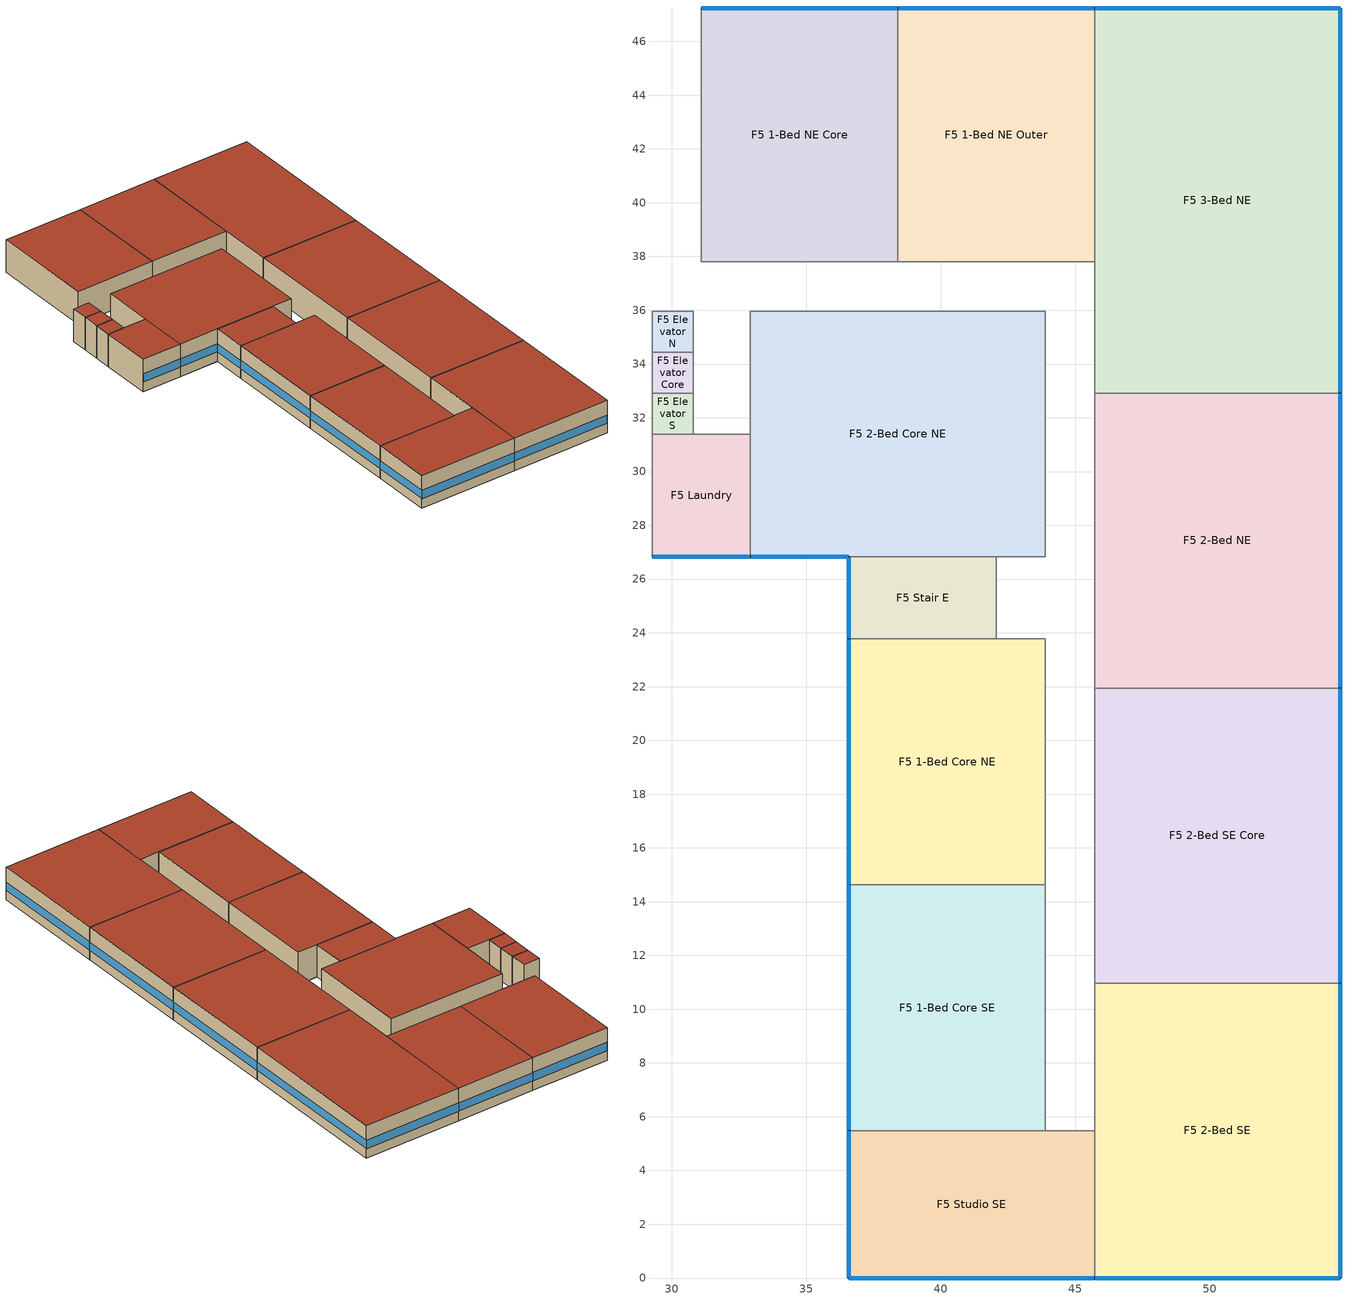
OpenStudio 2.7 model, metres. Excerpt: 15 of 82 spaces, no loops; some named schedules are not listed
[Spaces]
F5 Elevator S
 floor adiabatic (ResWoodFramedTypicalInteriorFloor): 30.78,32.92 30.78,31.39 29.26,31.39 29.26,32.92 z12.19
 wall to F5 1-Bed Core N: 29.26,32.92 29.26,31.39 z12.19:15.24
 wall to F5 Corridor: 30.78,31.39 30.78,32.92 z12.19:15.24
 wall to F5 Elevator Core: 30.78,32.92 29.26,32.92 z12.19:15.24
 wall to F5 Laundry (WoodFramedInteriorWallU099): 29.26,31.39 30.78,31.39 z12.19:15.24
 roof outside (WoodFramingAndOtherRoofU028): 30.78,31.39 30.78,32.92 29.26,32.92 29.26,31.39 z15.24
F5 Elevator N
 floor adiabatic (ResWoodFramedTypicalInteriorFloor): 30.78,35.97 30.78,34.44 29.26,34.44 29.26,35.97 z12.19
 wall to F5 1-Bed Core N: 29.26,35.97 29.26,34.44 z12.19:15.24
 wall to F5 Corridor: 30.78,34.44 30.78,35.97 29.26,35.97 z12.19:15.24
 wall to F5 Elevator Core: 29.26,34.44 30.78,34.44 z12.19:15.24
 roof outside (WoodFramingAndOtherRoofU028): 30.78,34.44 30.78,35.97 29.26,35.97 29.26,34.44 z15.24
F5 Laundry
 floor adiabatic (ResWoodFramedTypicalInteriorFloor): 32.92,31.39 32.92,26.82 29.26,26.82 29.26,31.39 z12.19
 wall outside (ResWoodWallU059): 29.26,26.82 32.92,26.82 z12.19:15.24
 wall to F5 1-Bed Core N: 29.26,31.39 29.26,26.82 z12.19:15.24
 wall to F5 2-Bed Core NE: 32.92,26.82 32.92,31.39 z12.19:15.24
 wall to F5 Corridor: 32.92,31.39 30.78,31.39 z12.19:15.24
 window (Res Fixed Window): 29.29,26.82 32.89,26.82 z13.09:13.85
 roof outside (WoodFramingAndOtherRoofU028): 32.92,26.82 32.92,31.39 29.26,31.39 29.26,26.82 z15.24
F5 Elevator Core
 floor adiabatic (ResWoodFramedTypicalInteriorFloor): 30.78,34.44 30.78,32.92 29.26,32.92 29.26,34.44 z12.19
 wall to F5 1-Bed Core N: 29.26,34.44 29.26,32.92 z12.19:15.24
 wall to F5 Corridor: 30.78,32.92 30.78,34.44 z12.19:15.24
 roof outside (WoodFramingAndOtherRoofU028): 30.78,32.92 30.78,34.44 29.26,34.44 29.26,32.92 z15.24
F5 1-Bed Core NE
 floor adiabatic (ResWoodFramedTypicalInteriorFloor): 43.89,23.77 43.89,14.63 36.58,14.63 36.58,23.77 z12.19
 wall outside (ResWoodWallU059): 36.58,23.77 36.58,14.63 z12.19:15.24
 wall to F5 Corridor (WoodFramedInteriorWallU099): 43.89,14.63 43.89,23.77 42.06,23.77 z12.19:15.24
 wall to F5 1-Bed Core SE (WoodFramedInteriorWallU099): 36.58,14.63 43.89,14.63 z12.19:15.24
 wall to F5 Stair E (WoodFramedInteriorWallU099): 42.06,23.77 36.58,23.77 z12.19:15.24
 window (Res Fixed Window): 36.58,23.75 36.58,14.66 z13.09:13.86
 roof outside (WoodFramingAndOtherRoofU028): 43.89,14.63 43.89,23.77 36.58,23.77 36.58,14.63 z15.24
F5 1-Bed Core SE
 floor adiabatic (ResWoodFramedTypicalInteriorFloor): 43.89,14.63 43.89,5.49 36.58,5.49 36.58,14.63 z12.19
 wall outside (ResWoodWallU059): 36.58,14.63 36.58,5.49 z12.19:15.24
 wall to F5 Corridor (WoodFramedInteriorWallU099): 43.89,5.49 43.89,14.63 z12.19:15.24
 wall to F5 Studio SE (WoodFramedInteriorWallU099): 36.58,5.49 43.89,5.49 z12.19:15.24
 window (Res Fixed Window): 36.58,14.61 36.58,5.51 z13.09:13.86
 roof outside (WoodFramingAndOtherRoofU028): 43.89,5.49 43.89,14.63 36.58,14.63 36.58,5.49 z15.24
F5 Stair E
 floor adiabatic (ResWoodFramedTypicalInteriorFloor): 42.06,26.82 42.06,23.77 36.58,23.77 36.58,26.82 z12.19
 wall outside (ResWoodWallU059): 36.58,26.82 36.58,23.77 z12.19:15.24
 wall to F5 2-Bed Core NE: 42.06,26.82 36.58,26.82 z12.19:15.24
 wall to F5 Corridor: 42.06,23.77 42.06,26.82 z12.19:15.24
 window (Res Fixed Window): 36.58,26.8 36.58,23.8 z13.09:13.86
 roof outside (WoodFramingAndOtherRoofU028): 42.06,23.77 42.06,26.82 36.58,26.82 36.58,23.77 z15.24
F5 Studio SE
 floor adiabatic (ResWoodFramedTypicalInteriorFloor): 45.72,5.49 45.72,0 36.58,0 36.58,5.49 z12.19
 wall outside (ResWoodWallU059): 36.58,5.49 36.58,0 45.72,0 z12.19:15.24
 wall to F5 2-Bed SE: 45.72,0 45.72,5.49 z12.19:15.24
 wall to F5 Corridor: 45.72,5.49 43.89,5.49 z12.19:15.24
 window (Res Fixed Window): 36.6,0 45.69,0 / 36.58,5.46 36.58,0.03 z13.09:13.86
 roof outside (WoodFramingAndOtherRoofU028): 45.72,0 45.72,5.49 36.58,5.49 36.58,0 z15.24
F5 1-Bed NE Core
 floor adiabatic (ResWoodFramedTypicalInteriorFloor): 38.4,47.24 38.4,37.8 31.09,37.8 31.09,47.24 z12.19
 wall outside (ResWoodWallU059): 38.4,47.24 31.09,47.24 z12.19:15.24
 wall to F5 1-Bed N: 31.09,47.24 31.09,37.8 z12.19:15.24
 wall to F5 1-Bed NE Outer (WoodFramedInteriorWallU099): 38.4,37.8 38.4,47.24 z12.19:15.24
 wall to F5 Corridor (WoodFramedInteriorWallU099): 31.09,37.8 38.4,37.8 z12.19:15.24
 window (Res Fixed Window): 38.38,47.24 31.11,47.24 z13.09:13.86
 roof outside (WoodFramingAndOtherRoofU028): 38.4,37.8 38.4,47.24 31.09,47.24 31.09,37.8 z15.24
F5 1-Bed NE Outer
 floor adiabatic (ResWoodFramedTypicalInteriorFloor): 45.72,47.24 45.72,37.8 38.4,37.8 38.4,47.24 z12.19
 wall outside (ResWoodWallU059): 45.72,47.24 38.4,47.24 z12.19:15.24
 wall to F5 3-Bed NE (WoodFramedInteriorWallU099): 45.72,37.8 45.72,47.24 z12.19:15.24
 wall to F5 Corridor (WoodFramedInteriorWallU099): 38.4,37.8 45.72,37.8 z12.19:15.24
 window (Res Fixed Window): 45.69,47.24 38.43,47.24 z13.09:13.86
 roof outside (WoodFramingAndOtherRoofU028): 45.72,37.8 45.72,47.24 38.4,47.24 38.4,37.8 z15.24
F5 3-Bed NE
 floor adiabatic (ResWoodFramedTypicalInteriorFloor): 54.86,47.24 54.86,32.92 45.72,32.92 45.72,47.24 z12.19
 wall outside (ResWoodWallU059): 54.86,32.92 54.86,47.24 45.72,47.24 z12.19:15.24
 wall to F5 2-Bed NE: 45.72,32.92 54.86,32.92 z12.19:15.24
 wall to F5 Corridor (WoodFramedInteriorWallU099): 45.72,37.8 45.72,32.92 z12.19:15.24
 window (Res Fixed Window): 54.86,32.94 54.86,47.22 / 54.84,47.24 45.75,47.24 z13.09:13.86
 roof outside (WoodFramingAndOtherRoofU028): 54.86,32.92 54.86,47.24 45.72,47.24 45.72,32.92 z15.24
F5 2-Bed Core NE
 floor adiabatic (ResWoodFramedTypicalInteriorFloor): 43.89,35.97 43.89,26.82 32.92,26.82 32.92,35.97 z12.19
 wall outside (ResWoodWallU059): 32.92,26.82 36.58,26.82 z12.19:15.24
 wall to F5 Corridor (WoodFramedInteriorWallU099): 42.06,26.82 43.89,26.82 43.89,35.97 32.92,35.97 32.92,31.39 z12.19:15.24
 window (Res Fixed Window): 32.94,26.82 36.55,26.82 z13.09:13.85
 roof outside (WoodFramingAndOtherRoofU028): 43.89,26.82 43.89,35.97 32.92,35.97 32.92,26.82 z15.24
F5 2-Bed NE
 floor adiabatic (ResWoodFramedTypicalInteriorFloor): 54.86,32.92 54.86,21.95 45.72,21.95 45.72,32.92 z12.19
 wall outside (ResWoodWallU059): 54.86,21.95 54.86,32.92 z12.19:15.24
 wall to F5 Corridor (WoodFramedInteriorWallU099): 45.72,32.92 45.72,21.95 z12.19:15.24
 wall to F5 2-Bed SE Core (WoodFramedInteriorWallU099): 45.72,21.95 54.86,21.95 z12.19:15.24
 window (Res Fixed Window): 54.86,21.97 54.86,32.89 z13.09:13.86
 roof outside (WoodFramingAndOtherRoofU028): 54.86,21.95 54.86,32.92 45.72,32.92 45.72,21.95 z15.24
F5 2-Bed SE Core
 floor adiabatic (ResWoodFramedTypicalInteriorFloor): 54.86,21.95 54.86,10.97 45.72,10.97 45.72,21.95 z12.19
 wall outside (ResWoodWallU059): 54.86,10.97 54.86,21.95 z12.19:15.24
 wall to F5 2-Bed SE: 45.72,10.97 54.86,10.97 z12.19:15.24
 wall to F5 Corridor (WoodFramedInteriorWallU099): 45.72,21.95 45.72,10.97 z12.19:15.24
 window (Res Fixed Window): 54.86,11 54.86,21.92 z13.09:13.86
 roof outside (WoodFramingAndOtherRoofU028): 54.86,10.97 54.86,21.95 45.72,21.95 45.72,10.97 z15.24
F5 2-Bed SE
 floor adiabatic (ResWoodFramedTypicalInteriorFloor): 54.86,10.97 54.86,0 45.72,0 45.72,10.97 z12.19
 wall outside (ResWoodWallU059): 45.72,0 54.86,0 54.86,10.97 z12.19:15.24
 wall to F5 Corridor (WoodFramedInteriorWallU099): 45.72,10.97 45.72,5.49 z12.19:15.24
 window (Res Fixed Window): 54.86,0.03 54.86,10.95 / 45.75,0 54.84,0 z13.09:13.86
 roof outside (WoodFramingAndOtherRoofU028): 54.86,0 54.86,10.97 45.72,10.97 45.72,0 z15.24
[Site]
SANTA-MARIA-PUBLIC-ARPT Design_Conditions: Latitude {deg}=34.92; Longitude {deg}=-120.47; Time Zone {hr}=-8; Elevation {m}=77.1144
[SizingPeriod:DesignDay] Barometric Pressure {Pa}=100403; Sky Clearness=0; Rain Indicator=0; Snow Indicator=0; Day of Month=21; Daylight Saving Time Indicator=0; Dry-Bulb Temperature Range Modifier Type=DefaultMultipliers
Name | Maximum Dry-Bulb Temperature {C} | Daily Dry-Bulb Temperature Range {deltaC} | Humidity Indicating Conditions at Maximum Dry-Bulb | Wind Speed {m/s} | Wind Direction {deg} | Month | Day Type | Humidity Indicating Type | Solar Model Indicator | ASHRAE Taub | ASHRAE Taud
SANTA-MARIA-PUBLIC-ARPT Ann Htg 99.6% Condns DB | 0.8 | 0 | 0.8 | 1.6 | 90 | 1 | WinterDesignDay | Wetbulb | ASHRAEClearSky
SANTA-MARIA-PUBLIC-ARPT Ann Clg 0.4% Condns DB=>MCWB | 28.9 | 10.3 | 16.4 | 4.6 | 292 | 8 | SummerDesignDay | Wetbulb | ASHRAETau | 0.371 | 2.414
SANTA-MARIA-PUBLIC-ARPT Ann Clg 0.4% Condns DP=>MCDB | 20.9 | 10.3 | 16.7 | 4.3 | 292 | 8 | SummerDesignDay | Dewpoint | ASHRAETau | 0.371 | 2.414
SANTA-MARIA-PUBLIC-ARPT JUN Clg 0.4% Condns DB=>MCWB | 31.7 | 10.6 | 17 | 6.2 | 292 | 6 | SummerDesignDay | Wetbulb | ASHRAETau | 0.354 | 2.481
[Site:WaterMainsTemperature]
Calculation Method=Schedule; Temperature Schedule=WaterMainCZ05
[Building]
Building 1: North Axis {deg}=0
[Material]
Name | Roughness | Thickness {m} | Conductivity {W/m-K} | Density {kg/m3} | Specific Heat {J/kg-K} | Thermal Absorptance | Solar Absorptance | Visible Absorptance
Gypsum Board - 1/2 in.; Gypsum Board - 1/2 in. 1; Gypsum Board - 1/2 in. 2 | MediumRough | 0.0127 | 0.158656 | 640.739 | 1130.436 | 0.9 | 0.7 | 0.8
Gypsum Board - 5/8 in. | Smooth | 0.016002 | 0.158656 | 640.739 | 1130.436 | 0.9 | 0.7 | 0.8
Stucco - 7/8 in. | MediumRough | 0.022352 | 0.700948 | 1855.1 | 837.36 | 0.9 | 0.7 | 0.8
Plywood - 5/8 in.; Plywood - 5/8 in. 2 | Smooth | 0.016002 | 0.11544 | 480.554 | 1884.06
Compliance Insulation R1.54 | Smooth | 0.00624291 | 0.0230188 | 16.0185 | 1130.436
Building Paper - 1/16 in. | Smooth | 0.001524 | 0.288513 | 96.1108 | 1256.04
Fiberboard sheathing - 1/2 in. | Smooth | 0.0127 | 0.070614 | 399.821 | 1297.908
Roofing felt - 1/8 in. | MediumRough | 0.001524 | 1.19715 | 230.666 | 1256.04 | 0.85 | 0.92 | 0.85
Compliance Insulation R0.01; Compliance Insulation R0.02 | Smooth | 4.05384e-05 | 0.0230188 | 16.0185 | 1130.436
Compliance Insulation R0.50 1 | Smooth | 0.00202692 | 0.0230188 | 16.0185 | 1130.436
Carpet - 3/4 in. 1 | Smooth | 0.01905 | 0.0455183 | 288.332 | 1381.644 | 0.9 | 0.7 | 0.8
[Material:NoMass] Roughness=Smooth
WoodFrameWall16inOC R11.25: Thermal Resistance {m2-K/W}=1.26865
WoodRoof16OCCavInsR38: Thermal Resistance {m2-K/W}=4.68171; Thermal Absorptance=0.9; Solar Absorptance=0.7; Visible Absorptance=0.8
WoodFloor16inOCCavInsR0: Thermal Resistance {m2-K/W}=0.162021
WoodFrameWall16inOCCavInsR5: Thermal Resistance {m2-K/W}=0.898917
[Construction]
ResWoodWallU059: Stucco - 7/8 in., Plywood - 5/8 in., Compliance Insulation R1.54, WoodFrameWall16inOCCavInsR5, Gypsum Board - 5/8 in.
WoodFramedInteriorWallU099: Gypsum Board - 1/2 in., WoodFrameWall16inOC R11.25, Gypsum Board - 1/2 in.
WoodFramingAndOtherRoofU028: Roofing felt - 1/8 in., Building Paper - 1/16 in., Fiberboard sheathing - 1/2 in., Compliance Insulation R0.50 1, Compliance Insulation R0.02, Compliance Insulation R0.01, Gypsum Board - 1/2 in. 1, WoodRoof16OCCavInsR38
ResWoodFramedTypicalInteriorFloor: Gypsum Board - 1/2 in. 2, WoodFloor16inOCCavInsR0, Plywood - 5/8 in. 2, Carpet - 3/4 in. 1
Res Fixed Window: Res Fixed Window Material
[WindowMaterial:SimpleGlazingSystem]
Res Fixed Window Material: U-Factor {W/m2-K}=2.04417; Solar Heat Gain Coefficient=0.25; Visible Transmittance=0.42
[Space] Building Story=Building Story Residential Floor 5
Name | Thermal Zone | Design Specification Outdoor Air Object
F5 1-Bed Core NE; F5 1-Bed Core SE | Thermal Zone: F5 1-Bed Core East | Thermal Zone: F5 1-Bed Core East Design Specification Outdoor Air
F5 1-Bed NE Core; F5 1-Bed NE Outer | Thermal Zone: F5 1-Bed North | Thermal Zone: F5 1-Bed North Design Specification Outdoor Air
F5 2-Bed Core NE | Thermal Zone: F5 2-Bed Core NE-NW | Thermal Zone: F5 2-Bed Core NE-NW Design Specification Outdoor Air
F5 2-Bed NE; F5 2-Bed SE; F5 2-Bed SE Core | Thermal Zone: F5 2-Bed East | Thermal Zone: F5 2-Bed East Design Specification Outdoor Air
F5 3-Bed NE | Thermal Zone: F5 3-Bed NE | Thermal Zone: F5 3-Bed NE Design Specification Outdoor Air
F5 Elevator Core; F5 Elevator N; F5 Elevator S; F5 Laundry; F5 Stair E | Thermal Zone: F5 Corridor | Thermal Zone: F5 Corridor Design Specification Outdoor Air
F5 Studio SE | Thermal Zone: F5 Studio SE | Thermal Zone: F5 Studio SE Design Specification Outdoor Air
[ThermalZone] Multiplier=1; Use Ideal Air Loads=No
Name | Thermostat
Thermal Zone: F5 1-Bed Core East | Thermal Zone: F5 1-Bed Core East Thermostat
Thermal Zone: F5 1-Bed North | Thermal Zone: F5 1-Bed North Thermostat
Thermal Zone: F5 2-Bed Core NE-NW | Thermal Zone: F5 2-Bed Core NE-NW Thermostat
Thermal Zone: F5 2-Bed East | Thermal Zone: F5 2-Bed East Thermostat
Thermal Zone: F5 3-Bed NE | Thermal Zone: F5 3-Bed NE Thermostat
Thermal Zone: F5 Studio SE | Thermal Zone: F5 Studio SE Thermostat
Thermal Zone: F5 Corridor | Thermal Zone: F5 Corridor Thermostat
[BuildingStory]
Building Story Residential Floor 5
[People:Definition] Number of People Calculation Method=People/Area; Fraction Radiant=0.3
Name | People per Space Floor Area {person/m2} | Sensible Heat Fraction
F5 1-Bed Core NE People Definition; F5 1-Bed Core SE People Definition; F5 2-Bed Core NE People Definition; F5 2-Bed NE People Definition; F5 2-Bed SE People Definition; F5 2-Bed SE Core People Definition | 0.0298998 | 0.6125
F5 1-Bed NE Core People Definition; F5 1-Bed NE Outer People Definition | 0.0289352 | 0.6125
F5 3-Bed NE People Definition | 0.0305359 | 0.6125
F5 Elevator Core People Definition; F5 Elevator N People Definition; F5 Elevator S People Definition | 0.0161459 | 0.5
F5 Laundry People Definition; F5 Stair E People Definition | 0.0538196 | 0.5
F5 Studio SE People Definition | 0.0398663 | 0.6125
[People] Multiplier=1
Name | People Definition | Space or SpaceType | Number of People Schedule | Activity Level Schedule
F5 1-Bed Core NE People | F5 1-Bed Core NE People Definition | F5 1-Bed Core NE | ResidentialLivingOccupancy | F5 1-Bed Core NE People Activity Level
F5 1-Bed Core SE People | F5 1-Bed Core SE People Definition | F5 1-Bed Core SE | ResidentialLivingOccupancy | F5 1-Bed Core SE People Activity Level
F5 1-Bed NE Core People | F5 1-Bed NE Core People Definition | F5 1-Bed NE Core | ResidentialLivingOccupancy | F5 1-Bed NE Core People Activity Level
F5 1-Bed NE Outer People | F5 1-Bed NE Outer People Definition | F5 1-Bed NE Outer | ResidentialLivingOccupancy | F5 1-Bed NE Outer People Activity Level
F5 2-Bed Core NE People | F5 2-Bed Core NE People Definition | F5 2-Bed Core NE | ResidentialLivingOccupancy | F5 2-Bed Core NE People Activity Level
F5 2-Bed NE People | F5 2-Bed NE People Definition | F5 2-Bed NE | ResidentialLivingOccupancy | F5 2-Bed NE People Activity Level
F5 2-Bed SE People | F5 2-Bed SE People Definition | F5 2-Bed SE | ResidentialLivingOccupancy | F5 2-Bed SE People Activity Level
F5 2-Bed SE Core People | F5 2-Bed SE Core People Definition | F5 2-Bed SE Core | ResidentialLivingOccupancy | F5 2-Bed SE Core People Activity Level
F5 3-Bed NE People | F5 3-Bed NE People Definition | F5 3-Bed NE | ResidentialLivingOccupancy | F5 3-Bed NE People Activity Level
F5 Elevator Core People | F5 Elevator Core People Definition | F5 Elevator Core | OfficeOccupancy | F5 Elevator Core People Activity Level
F5 Elevator N People | F5 Elevator N People Definition | F5 Elevator N | OfficeOccupancy | F5 Elevator N People Activity Level
F5 Elevator S People | F5 Elevator S People Definition | F5 Elevator S | OfficeOccupancy | F5 Elevator S People Activity Level
F5 Laundry People | F5 Laundry People Definition | F5 Laundry | OfficeOccupancy | F5 Laundry People Activity Level
F5 Stair E People | F5 Stair E People Definition | F5 Stair E | OfficeOccupancy | F5 Stair E People Activity Level
F5 Studio SE People | F5 Studio SE People Definition | F5 Studio SE | ResidentialLivingOccupancy | F5 Studio SE People Activity Level
[SpaceInfiltration:DesignFlowRate] Temperature Term Coefficient=0; Velocity Squared Term Coefficient=0
Name | Space or SpaceType | Schedule | Design Flow Rate Calculation Method | Flow per Exterior Surface Area {m3/s-m2} | Constant Term Coefficient | Velocity Term Coefficient | Design Flow Rate {m3/s}
F5 1-Bed Core NE Space Infiltration Design Flow Rate 1 | F5 1-Bed Core NE | ResidentialLivingInfiltration | Flow/ExteriorWallArea | 0.000227584 | 0 | 0.224052
F5 1-Bed Core NE Space Infiltration Design Flow Rate 2 | F5 1-Bed Core NE | ResidentialLivingHVACAvail | Flow/Space |  | 1 | 0 | 0.0172733
F5 1-Bed Core SE Space Infiltration Design Flow Rate 1 | F5 1-Bed Core SE | ResidentialLivingInfiltration | Flow/ExteriorWallArea | 0.000227584 | 0 | 0.224052
F5 1-Bed Core SE Space Infiltration Design Flow Rate 2 | F5 1-Bed Core SE | ResidentialLivingHVACAvail | Flow/Space |  | 1 | 0 | 0.0172733
F5 1-Bed NE Core Space Infiltration Design Flow Rate 1 | F5 1-Bed NE Core | ResidentialLivingInfiltration | Flow/ExteriorWallArea | 0.000227584 | 0 | 0.224052
F5 1-Bed NE Core Space Infiltration Design Flow Rate 2 | F5 1-Bed NE Core | ResidentialLivingHVACAvail | Flow/Space |  | 1 | 0 | 0.0176131
F5 1-Bed NE Outer Space Infiltration Design Flow Rate 1 | F5 1-Bed NE Outer | ResidentialLivingInfiltration | Flow/ExteriorWallArea | 0.000227584 | 0 | 0.224052
F5 1-Bed NE Outer Space Infiltration Design Flow Rate 2 | F5 1-Bed NE Outer | ResidentialLivingHVACAvail | Flow/Space |  | 1 | 0 | 0.0176131
F5 2-Bed Core NE Space Infiltration Design Flow Rate 1 | F5 2-Bed Core NE | ResidentialLivingInfiltration | Flow/ExteriorWallArea | 0.000227584 | 0 | 0.224052
F5 2-Bed Core NE Space Infiltration Design Flow Rate 2 | F5 2-Bed Core NE | ResidentialLivingHVACAvail | Flow/Space |  | 1 | 0 | 0.0259099
F5 2-Bed NE Space Infiltration Design Flow Rate 1 | F5 2-Bed NE | ResidentialLivingInfiltration | Flow/ExteriorWallArea | 0.000227584 | 0 | 0.224052
F5 2-Bed NE Space Infiltration Design Flow Rate 2 | F5 2-Bed NE | ResidentialLivingHVACAvail | Flow/Space |  | 1 | 0 | 0.0259099
F5 2-Bed SE Space Infiltration Design Flow Rate 1 | F5 2-Bed SE | ResidentialLivingInfiltration | Flow/ExteriorWallArea | 0.000227584 | 0 | 0.224052
F5 2-Bed SE Space Infiltration Design Flow Rate 2 | F5 2-Bed SE | ResidentialLivingHVACAvail | Flow/Space |  | 1 | 0 | 0.0259099
F5 2-Bed SE Core Space Infiltration Design Flow Rate 1 | F5 2-Bed SE Core | ResidentialLivingInfiltration | Flow/ExteriorWallArea | 0.000227584 | 0 | 0.224052
F5 2-Bed SE Core Space Infiltration Design Flow Rate 2 | F5 2-Bed SE Core | ResidentialLivingHVACAvail | Flow/Space |  | 1 | 0 | 0.0259099
F5 3-Bed NE Space Infiltration Design Flow Rate 1 | F5 3-Bed NE | ResidentialLivingInfiltration | Flow/ExteriorWallArea | 0.000227584 | 0 | 0.224052
F5 3-Bed NE Space Infiltration Design Flow Rate 2 | F5 3-Bed NE | ResidentialLivingHVACAvail | Flow/Space |  | 1 | 0 | 0.0341218
F5 Elevator Core Space Infiltration Design Flow Rate 1 | F5 Elevator Core | On | Flow/ExteriorWallArea | 0.000227584 | 0 | 0.224052
F5 Elevator N Space Infiltration Design Flow Rate 1 | F5 Elevator N | On | Flow/ExteriorWallArea | 0.000227584 | 0 | 0.224052
F5 Elevator S Space Infiltration Design Flow Rate 1 | F5 Elevator S | On | Flow/ExteriorWallArea | 0.000227584 | 0 | 0.224052
F5 Laundry Space Infiltration Design Flow Rate 1 | F5 Laundry | On | Flow/ExteriorWallArea | 0.000227584 | 0 | 0.224052
F5 Stair E Space Infiltration Design Flow Rate 1 | F5 Stair E | OfficeInfiltration | Flow/ExteriorWallArea | 0.000227584 | 0 | 0.224052
F5 Studio SE Space Infiltration Design Flow Rate 1 | F5 Studio SE | ResidentialLivingInfiltration | Flow/ExteriorWallArea | 0.000227584 | 0 | 0.224052
F5 Studio SE Space Infiltration Design Flow Rate 2 | F5 Studio SE | ResidentialLivingHVACAvail | Flow/Space |  | 1 | 0 | 0.0147248
[Lights:Definition] Design Level Calculation Method=Watts/Area; Fraction Radiant=0.58; Return Air Fraction=0
Name | Watts per Space Floor Area {W/m2}
F5 1-Bed Core NE Non-Regulated Lights Definition; F5 1-Bed Core SE Non-Regulated Lights Definition; F5 1-Bed NE Core Non-Regulated Lights Definition; F5 1-Bed NE Outer Non-Regulated Lights Definition; F5 2-Bed Core NE Non-Regulated Lights Definition; F5 2-Bed NE Non-Regulated Lights Definition; F5 2-Bed SE Non-Regulated Lights Definition; F5 2-Bed SE Core Non-Regulated Lights Definition; F5 3-Bed NE Non-Regulated Lights Definition; F5 Stair E Regulated Lights Definition; F5 Studio SE Non-Regulated Lights Definition | 5.38196
F5 Elevator Core Regulated Lights Definition; F5 Elevator N Regulated Lights Definition; F5 Elevator S Regulated Lights Definition | 4.30556
F5 Laundry Regulated Lights Definition | 4.84376
[Lights] Fraction Replaceable=1
Name | Lights Definition | Space or SpaceType | Schedule
F5 1-Bed Core NE Non-Regulated Lights | F5 1-Bed Core NE Non-Regulated Lights Definition | F5 1-Bed Core NE | ResidentialLivingLights
F5 1-Bed Core SE Non-Regulated Lights | F5 1-Bed Core SE Non-Regulated Lights Definition | F5 1-Bed Core SE | ResidentialLivingLights
F5 1-Bed NE Core Non-Regulated Lights | F5 1-Bed NE Core Non-Regulated Lights Definition | F5 1-Bed NE Core | ResidentialLivingLights
F5 1-Bed NE Outer Non-Regulated Lights | F5 1-Bed NE Outer Non-Regulated Lights Definition | F5 1-Bed NE Outer | ResidentialLivingLights
F5 2-Bed Core NE Non-Regulated Lights | F5 2-Bed Core NE Non-Regulated Lights Definition | F5 2-Bed Core NE | ResidentialLivingLights
F5 2-Bed NE Non-Regulated Lights | F5 2-Bed NE Non-Regulated Lights Definition | F5 2-Bed NE | ResidentialLivingLights
F5 2-Bed SE Non-Regulated Lights | F5 2-Bed SE Non-Regulated Lights Definition | F5 2-Bed SE | ResidentialLivingLights
F5 2-Bed SE Core Non-Regulated Lights | F5 2-Bed SE Core Non-Regulated Lights Definition | F5 2-Bed SE Core | ResidentialLivingLights
F5 3-Bed NE Non-Regulated Lights | F5 3-Bed NE Non-Regulated Lights Definition | F5 3-Bed NE | ResidentialLivingLights
F5 Elevator Core Regulated Lights | F5 Elevator Core Regulated Lights Definition | F5 Elevator Core | OfficeLights
F5 Elevator N Regulated Lights | F5 Elevator N Regulated Lights Definition | F5 Elevator N | OfficeLights
F5 Elevator S Regulated Lights | F5 Elevator S Regulated Lights Definition | F5 Elevator S | OfficeLights
F5 Laundry Regulated Lights | F5 Laundry Regulated Lights Definition | F5 Laundry | OfficeLights
F5 Stair E Regulated Lights | F5 Stair E Regulated Lights Definition | F5 Stair E | OfficeLights
F5 Studio SE Non-Regulated Lights | F5 Studio SE Non-Regulated Lights Definition | F5 Studio SE | ResidentialLivingLights
[ElectricEquipment:Definition] Design Level Calculation Method=Watts/Area; Fraction Latent=0; Fraction Radiant=0.2; Fraction Lost=0
Name | Watts per Space Floor Area {W/m2}
F5 1-Bed Core NE Recepticle Loads Definition; F5 1-Bed Core SE Recepticle Loads Definition; F5 1-Bed NE Core Recepticle Loads Definition; F5 1-Bed NE Outer Recepticle Loads Definition; F5 2-Bed Core NE Recepticle Loads Definition; F5 2-Bed NE Recepticle Loads Definition; F5 2-Bed SE Recepticle Loads Definition; F5 2-Bed SE Core Recepticle Loads Definition; F5 3-Bed NE Recepticle Loads Definition; F5 Studio SE Recepticle Loads Definition | 5.38196
F5 Elevator Core Recepticle Loads Definition; F5 Elevator N Recepticle Loads Definition; F5 Elevator S Recepticle Loads Definition; F5 Laundry Recepticle Loads Definition | 32.2917
[ElectricEquipment]
Name | Electric Equipment Definition | Space or SpaceType | Schedule
F5 1-Bed Core NE Recepticle Loads | F5 1-Bed Core NE Recepticle Loads Definition | F5 1-Bed Core NE | ResidentialLivingReceptacle
F5 1-Bed Core SE Recepticle Loads | F5 1-Bed Core SE Recepticle Loads Definition | F5 1-Bed Core SE | ResidentialLivingReceptacle
F5 1-Bed NE Core Recepticle Loads | F5 1-Bed NE Core Recepticle Loads Definition | F5 1-Bed NE Core | ResidentialLivingReceptacle
F5 1-Bed NE Outer Recepticle Loads | F5 1-Bed NE Outer Recepticle Loads Definition | F5 1-Bed NE Outer | ResidentialLivingReceptacle
F5 2-Bed Core NE Recepticle Loads | F5 2-Bed Core NE Recepticle Loads Definition | F5 2-Bed Core NE | ResidentialLivingReceptacle
F5 2-Bed NE Recepticle Loads | F5 2-Bed NE Recepticle Loads Definition | F5 2-Bed NE | ResidentialLivingReceptacle
F5 2-Bed SE Recepticle Loads | F5 2-Bed SE Recepticle Loads Definition | F5 2-Bed SE | ResidentialLivingReceptacle
F5 2-Bed SE Core Recepticle Loads | F5 2-Bed SE Core Recepticle Loads Definition | F5 2-Bed SE Core | ResidentialLivingReceptacle
F5 3-Bed NE Recepticle Loads | F5 3-Bed NE Recepticle Loads Definition | F5 3-Bed NE | ResidentialLivingReceptacle
F5 Elevator Core Recepticle Loads | F5 Elevator Core Recepticle Loads Definition | F5 Elevator Core | OfficeReceptacle
F5 Elevator N Recepticle Loads | F5 Elevator N Recepticle Loads Definition | F5 Elevator N | OfficeReceptacle
F5 Elevator S Recepticle Loads | F5 Elevator S Recepticle Loads Definition | F5 Elevator S | OfficeReceptacle
F5 Laundry Recepticle Loads | F5 Laundry Recepticle Loads Definition | F5 Laundry | OfficeReceptacle
F5 Studio SE Recepticle Loads | F5 Studio SE Recepticle Loads Definition | F5 Studio SE | ResidentialLivingReceptacle
[GasEquipment:Definition] Design Level Calculation Method=Watts/Area; Fraction Latent=0; Fraction Radiant=0.15; Fraction Lost=0.85
Name | Watts per Space Floor Area {W/m2}
F5 1-Bed Core NE Gas Equipment Loads Definition; F5 1-Bed Core SE Gas Equipment Loads Definition; F5 1-Bed NE Core Gas Equipment Loads Definition; F5 1-Bed NE Outer Gas Equipment Loads Definition; F5 2-Bed Core NE Gas Equipment Loads Definition; F5 2-Bed NE Gas Equipment Loads Definition; F5 2-Bed SE Gas Equipment Loads Definition; F5 2-Bed SE Core Gas Equipment Loads Definition; F5 3-Bed NE Gas Equipment Loads Definition; F5 Studio SE Gas Equipment Loads Definition | 2.15269
F5 Laundry Gas Equipment Loads Definition | 2.36796
[GasEquipment]
Name | Gas Equipment Definition | Space or SpaceType | Schedule
F5 1-Bed Core NE Gas Equipment Loads | F5 1-Bed Core NE Gas Equipment Loads Definition | F5 1-Bed Core NE | ResidentialLivingGasEquip
F5 1-Bed Core SE Gas Equipment Loads | F5 1-Bed Core SE Gas Equipment Loads Definition | F5 1-Bed Core SE | ResidentialLivingGasEquip
F5 1-Bed NE Core Gas Equipment Loads | F5 1-Bed NE Core Gas Equipment Loads Definition | F5 1-Bed NE Core | ResidentialLivingGasEquip
F5 1-Bed NE Outer Gas Equipment Loads | F5 1-Bed NE Outer Gas Equipment Loads Definition | F5 1-Bed NE Outer | ResidentialLivingGasEquip
F5 2-Bed Core NE Gas Equipment Loads | F5 2-Bed Core NE Gas Equipment Loads Definition | F5 2-Bed Core NE | ResidentialLivingGasEquip
F5 2-Bed NE Gas Equipment Loads | F5 2-Bed NE Gas Equipment Loads Definition | F5 2-Bed NE | ResidentialLivingGasEquip
F5 2-Bed SE Gas Equipment Loads | F5 2-Bed SE Gas Equipment Loads Definition | F5 2-Bed SE | ResidentialLivingGasEquip
F5 2-Bed SE Core Gas Equipment Loads | F5 2-Bed SE Core Gas Equipment Loads Definition | F5 2-Bed SE Core | ResidentialLivingGasEquip
F5 3-Bed NE Gas Equipment Loads | F5 3-Bed NE Gas Equipment Loads Definition | F5 3-Bed NE | ResidentialLivingGasEquip
F5 Laundry Gas Equipment Loads | F5 Laundry Gas Equipment Loads Definition | F5 Laundry | OfficeGasEquip
F5 Studio SE Gas Equipment Loads | F5 Studio SE Gas Equipment Loads Definition | F5 Studio SE | ResidentialLivingGasEquip
[ThermostatSetpoint:DualSetpoint]
Name | Heating Setpoint Temperature Schedule | Cooling Setpoint Temperature Schedule
Thermal Zone: F5 1-Bed Core East Thermostat; Thermal Zone: F5 1-Bed North Thermostat; Thermal Zone: F5 2-Bed Core NE-NW Thermostat; Thermal Zone: F5 2-Bed East Thermostat; Thermal Zone: F5 3-Bed NE Thermostat; Thermal Zone: F5 Studio SE Thermostat | ResidentialLivingHtgSetpt | ResidentialLivingClgSetpt
Thermal Zone: F5 Corridor Thermostat | OfficeHtgSetpt | OfficeClgSetpt
[DesignSpecification:OutdoorAir] Outdoor Air Method=Maximum; Outdoor Air Flow per Person {m3/s-person}=0
Name | Outdoor Air Flow per Floor Area {m3/s-m2}
Thermal Zone: F5 1-Bed Core East Design Specification Outdoor Air; Thermal Zone: F5 1-Bed North Design Specification Outdoor Air; Thermal Zone: F5 2-Bed Core NE-NW Design Specification Outdoor Air; Thermal Zone: F5 2-Bed East Design Specification Outdoor Air; Thermal Zone: F5 3-Bed NE Design Specification Outdoor Air; Thermal Zone: F5 Studio SE Design Specification Outdoor Air | 0
Thermal Zone: F5 Corridor Design Specification Outdoor Air | 0.000741294
[Schedule:Day]
OnDay; AllOnHVACAvailDay; ResidentialLivingHVACAvailSun; ResidentialLivingHVACAvailWD; ResidentialLivingHVACAvailSat: 1, 0, 1, 2, 0, 1, 3, 0, 1, 4, 0, 1, 5, 0, 1, 6, 0, 1, 7, 0, 1, 8, 0, 1, 9, 0, 1, 10, 0, 1, 11, 0, 1, 12, 0, 1, 13, 0, 1, 14, 0, 1, 15, 0, 1, 16, 0, 1, 17, 0, 1, 18, 0, 1, 19, 0, 1, 20, 0, 1, 21, 0, 1, 22, 0, 1, 23, 0, 1, 24, 0, 1
OffDay; OfficeGasEquipSun: 1, 0, 0, 2, 0, 0, 3, 0, 0, 4, 0, 0, 5, 0, 0, 6, 0, 0, 7, 0, 0, 8, 0, 0, 9, 0, 0, 10, 0, 0, 11, 0, 0, 12, 0, 0, 13, 0, 0, 14, 0, 0, 15, 0, 0, 16, 0, 0, 17, 0, 0, 18, 0, 0, 19, 0, 0, 20, 0, 0, 21, 0, 0, 22, 0, 0, 23, 0, 0, 24, 0, 0
ResidentialLivingOccupancySun; ResidentialLivingOccupancyWD; ResidentialLivingOccupancySat: 1, 0, 0.9, 2, 0, 0.9, 3, 0, 0.9, 4, 0, 0.9, 5, 0, 0.9, 6, 0, 0.9, 7, 0, 0.7, 8, 0, 0.4, 9, 0, 0.4, 10, 0, 0.2, 11, 0, 0.2, 12, 0, 0.2, 13, 0, 0.2, 14, 0, 0.2, 15, 0, 0.2, 16, 0, 0.3, 17, 0, 0.5, 18, 0, 0.5, 19, 0, 0.5, 20, 0, 0.7, 21, 0, 0.7, 22, 0, 0.8, 23, 0, 0.9, 24, 0, 0.9
OfficeOccupancySun: 1, 0, 0, 2, 0, 0, 3, 0, 0, 4, 0, 0, 5, 0, 0, 6, 0, 0, 7, 0, 0.05, 8, 0, 0.05, 9, 0, 0.05, 10, 0, 0.05, 11, 0, 0.05, 12, 0, 0.05, 13, 0, 0.05, 14, 0, 0.05, 15, 0, 0.05, 16, 0, 0.05, 17, 0, 0.05, 18, 0, 0.05, 19, 0, 0, 20, 0, 0, 21, 0, 0, 22, 0, 0, 23, 0, 0, 24, 0, 0
OfficeOccupancyWD: 1, 0, 0, 2, 0, 0, 3, 0, 0, 4, 0, 0, 5, 0, 0, 6, 0, 0, 7, 0, 0.1, 8, 0, 0.2, 9, 0, 0.95, 10, 0, 0.95, 11, 0, 0.95, 12, 0, 0.95, 13, 0, 0.5, 14, 0, 0.95, 15, 0, 0.95, 16, 0, 0.95, 17, 0, 0.95, 18, 0, 0.3, 19, 0, 0.1, 20, 0, 0.1, 21, 0, 0.1, 22, 0, 0.1, 23, 0, 0.05, 24, 0, 0.05
OfficeOccupancySat: 1, 0, 0, 2, 0, 0, 3, 0, 0, 4, 0, 0, 5, 0, 0, 6, 0, 0, 7, 0, 0.1, 8, 0, 0.1, 9, 0, 0.3, 10, 0, 0.3, 11, 0, 0.3, 12, 0, 0.3, 13, 0, 0.1, 14, 0, 0.1, 15, 0, 0.1, 16, 0, 0.1, 17, 0, 0.1, 18, 0, 0.05, 19, 0, 0.05, 20, 0, 0, 21, 0, 0, 22, 0, 0, 23, 0, 0, 24, 0, 0
ResidentialLivingReceptacleSun; ResidentialLivingReceptacleWD; ResidentialLivingReceptacleSat; ResidentialLivingLightsSun; ResidentialLivingLightsWD; ResidentialLivingLightsSat: 1, 0, 0.1, 2, 0, 0.1, 3, 0, 0.1, 4, 0, 0.1, 5, 0, 0.1, 6, 0, 0.3, 7, 0, 0.45, 8, 0, 0.45, 9, 0, 0.45, 10, 0, 0.45, 11, 0, 0.3, 12, 0, 0.3, 13, 0, 0.3, 14, 0, 0.3, 15, 0, 0.3, 16, 0, 0.3, 17, 0, 0.3, 18, 0, 0.3, 19, 0, 0.6, 20, 0, 0.8, 21, 0, 0.9, 22, 0, 0.8, 23, 0, 0.6, 24, 0, 0.3
OfficeReceptacleSun; OfficeLightsSun: 1, 0, 0.05, 2, 0, 0.05, 3, 0, 0.05, 4, 0, 0.05, 5, 0, 0.05, 6, 0, 0.05, 7, 0, 0.05, 8, 0, 0.05, 9, 0, 0.05, 10, 0, 0.05, 11, 0, 0.05, 12, 0, 0.05, 13, 0, 0.05, 14, 0, 0.05, 15, 0, 0.05, 16, 0, 0.05, 17, 0, 0.05, 18, 0, 0.05, 19, 0, 0.05, 20, 0, 0.05, 21, 0, 0.05, 22, 0, 0.05, 23, 0, 0.05, 24, 0, 0.05
OfficeReceptacleWD: 1, 0, 0.05, 2, 0, 0.05, 3, 0, 0.05, 4, 0, 0.05, 5, 0, 0.05, 6, 0, 0.1, 7, 0, 0.1, 8, 0, 0.3, 9, 0, 0.9, 10, 0, 0.9, 11, 0, 0.9, 12, 0, 0.9, 13, 0, 0.9, 14, 0, 0.9, 15, 0, 0.9, 16, 0, 0.9, 17, 0, 0.9, 18, 0, 0.5, 19, 0, 0.3, 20, 0, 0.3, 21, 0, 0.2, 22, 0, 0.2, 23, 0, 0.1, 24, 0, 0.05
OfficeReceptacleSat; OfficeLightsSat: 1, 0, 0.05, 2, 0, 0.05, 3, 0, 0.05, 4, 0, 0.05, 5, 0, 0.05, 6, 0, 0.05, 7, 0, 0.1, 8, 0, 0.1, 9, 0, 0.3, 10, 0, 0.3, 11, 0, 0.3, 12, 0, 0.3, 13, 0, 0.15, 14, 0, 0.15, 15, 0, 0.15, 16, 0, 0.15, 17, 0, 0.15, 18, 0, 0.05, 19, 0, 0.05, 20, 0, 0.05, 21, 0, 0.05, 22, 0, 0.05, 23, 0, 0.05, 24, 0, 0.05
ResidentialLivingGasEquipSun; ResidentialLivingGasEquipWD; ResidentialLivingGasEquipSat: 1, 0, 0, 2, 0, 0, 3, 0, 0, 4, 0, 0, 5, 0, 0, 6, 0, 0, 7, 0, 0.5, 8, 0, 0.5, 9, 0, 0, 10, 0, 0, 11, 0, 0, 12, 0, 0.2, 13, 0, 0.2, 14, 0, 0, 15, 0, 0, 16, 0, 0, 17, 0, 0.5, 18, 0, 0.5, 19, 0, 0.5, 20, 0, 0, 21, 0, 0, 22, 0, 0, 23, 0, 0, 24, 0, 0
OfficeGasEquipWD: 1, 0, 0, 2, 0, 0, 3, 0, 0, 4, 0, 0, 5, 0, 0, 6, 0, 0, 7, 0, 0, 8, 0, 0.5, 9, 0, 0.5, 10, 0, 0.5, 11, 0, 0.9, 12, 0, 0.9, 13, 0, 0.9, 14, 0, 0.9, 15, 0, 0.75, 16, 0, 0.75, 17, 0, 0.75, 18, 0, 0.75, 19, 0, 0, 20, 0, 0, 21, 0, 0, 22, 0, 0, 23, 0, 0, 24, 0, 0
OfficeGasEquipSat: 1, 0, 0, 2, 0, 0, 3, 0, 0, 4, 0, 0, 5, 0, 0, 6, 0, 0, 7, 0, 0, 8, 0, 0, 9, 0, 0.5, 10, 0, 0.5, 11, 0, 0.9, 12, 0, 0.9, 13, 0, 0.9, 14, 0, 0.9, 15, 0, 0.75, 16, 0, 0.75, 17, 0, 0.75, 18, 0, 0, 19, 0, 0, 20, 0, 0, 21, 0, 0, 22, 0, 0, 23, 0, 0, 24, 0, 0
ResidentialLivingInfiltrationSun; ResidentialLivingInfiltrationWD; ResidentialLivingInfiltrationSat: 1, 0, 0.25, 2, 0, 0.25, 3, 0, 0.25, 4, 0, 0.25, 5, 0, 0.25, 6, 0, 0.25, 7, 0, 0.25, 8, 0, 0.25, 9, 0, 0.25, 10, 0, 0.25, 11, 0, 0.25, 12, 0, 0.25, 13, 0, 0.25, 14, 0, 0.25, 15, 0, 0.25, 16, 0, 0.25, 17, 0, 0.25, 18, 0, 0.25, 19, 0, 0.25, 20, 0, 0.25, 21, 0, 0.25, 22, 0, 0.25, 23, 0, 0.25, 24, 0, 0.25
OfficeInfiltrationSun: 1, 0, 1, 2, 0, 1, 3, 0, 1, 4, 0, 1, 5, 0, 1, 6, 0, 0.25, 7, 0, 0.25, 8, 0, 0.25, 9, 0, 0.25, 10, 0, 0.25, 11, 0, 0.25, 12, 0, 0.25, 13, 0, 0.25, 14, 0, 0.25, 15, 0, 0.25, 16, 0, 0.25, 17, 0, 0.25, 18, 0, 0.25, 19, 0, 1, 20, 0, 1, 21, 0, 1, 22, 0, 1, 23, 0, 1, 24, 0, 1
OfficeInfiltrationWD: 1, 0, 1, 2, 0, 1, 3, 0, 1, 4, 0, 1, 5, 0, 1, 6, 0, 0.25, 7, 0, 0.25, 8, 0, 0.25, 9, 0, 0.25, 10, 0, 0.25, 11, 0, 0.25, 12, 0, 0.25, 13, 0, 0.25, 14, 0, 0.25, 15, 0, 0.25, 16, 0, 0.25, 17, 0, 0.25, 18, 0, 0.25, 19, 0, 0.25, 20, 0, 0.25, 21, 0, 0.25, 22, 0, 0.25, 23, 0, 0.25, 24, 0, 0.25
OfficeInfiltrationSat: 1, 0, 1, 2, 0, 1, 3, 0, 1, 4, 0, 1, 5, 0, 1, 6, 0, 0.25, 7, 0, 0.25, 8, 0, 0.25, 9, 0, 0.25, 10, 0, 0.25, 11, 0, 0.25, 12, 0, 0.25, 13, 0, 0.25, 14, 0, 0.25, 15, 0, 0.25, 16, 0, 0.25, 17, 0, 0.25, 18, 0, 0.25, 19, 0, 0.25, 20, 0, 1, 21, 0, 1, 22, 0, 1, 23, 0, 1, 24, 0, 1
OfficeLightsWD: 1, 0, 0.05, 2, 0, 0.05, 3, 0, 0.05, 4, 0, 0.05, 5, 0, 0.05, 6, 0, 0.1, 7, 0, 0.1, 8, 0, 0.3, 9, 0, 0.65, 10, 0, 0.65, 11, 0, 0.65, 12, 0, 0.65, 13, 0, 0.65, 14, 0, 0.65, 15, 0, 0.65, 16, 0, 0.65, 17, 0, 0.65, 18, 0, 0.35, 19, 0, 0.3, 20, 0, 0.3, 21, 0, 0.2, 22, 0, 0.2, 23, 0, 0.1, 24, 0, 0.05
ResidentialLivingClgSetptSun; ResidentialLivingClgSetptWD; ResidentialLivingClgSetptSat: 1, 0, 25.5556, 2, 0, 25.5556, 3, 0, 25.5556, 4, 0, 25.5556, 5, 0, 25.5556, 6, 0, 25.5556, 7, 0, 25.5556, 8, 0, 25.5556, 9, 0, 25.5556, 10, 0, 25.5556, 11, 0, 25.5556, 12, 0, 25.5556, 13, 0, 25.5556, 14, 0, 25.5556, 15, 0, 25.5556, 16, 0, 25.5556, 17, 0, 25.5556, 18, 0, 25.5556, 19, 0, 25.5556, 20, 0, 25.5556, 21, 0, 25.5556, 22, 0, 25.5556, 23, 0, 25.5556, 24, 0, 25.5556
ResidentialLivingHtgSetptSun; ResidentialLivingHtgSetptWD; ResidentialLivingHtgSetptSat: 1, 0, 15.5556, 2, 0, 15.5556, 3, 0, 15.5556, 4, 0, 15.5556, 5, 0, 15.5556, 6, 0, 15.5556, 7, 0, 20, 8, 0, 20, 9, 0, 20, 10, 0, 20, 11, 0, 20, 12, 0, 20, 13, 0, 20, 14, 0, 20, 15, 0, 20, 16, 0, 20, 17, 0, 20, 18, 0, 20, 19, 0, 20, 20, 0, 20, 21, 0, 20, 22, 0, 20, 23, 0, 15.5556, 24, 0, 15.5556
Schedule:Day #89; Schedule:Day #91; Schedule:Day #94; Schedule:Day #95; Schedule:Day #98; Schedule:Day #100; Schedule:Day #102; Schedule:Day #103; Schedule:Day #106; Schedule:Day #119: 24, 0, 117.228
Schedule:Day #109; Schedule:Day #111; Schedule:Day #113; Schedule:Day #115; Schedule:Day #117: 24, 0, 146.536
[Schedule:Week]
WaterMainCZ05JanWk: WaterMainCZ05Jan, WaterMainCZ05Jan, WaterMainCZ05Jan, WaterMainCZ05Jan, WaterMainCZ05Jan, WaterMainCZ05Jan, WaterMainCZ05Jan, WaterMainCZ05Jan, WaterMainCZ05Jan, WaterMainCZ05Jan, WaterMainCZ05Jan, WaterMainCZ05Jan
WaterMainCZ05FebWk: WaterMainCZ05Feb, WaterMainCZ05Feb, WaterMainCZ05Feb, WaterMainCZ05Feb, WaterMainCZ05Feb, WaterMainCZ05Feb, WaterMainCZ05Feb, WaterMainCZ05Feb, WaterMainCZ05Feb, WaterMainCZ05Feb, WaterMainCZ05Feb, WaterMainCZ05Feb
WaterMainCZ05MarWk: WaterMainCZ05Mar, WaterMainCZ05Mar, WaterMainCZ05Mar, WaterMainCZ05Mar, WaterMainCZ05Mar, WaterMainCZ05Mar, WaterMainCZ05Mar, WaterMainCZ05Mar, WaterMainCZ05Mar, WaterMainCZ05Mar, WaterMainCZ05Mar, WaterMainCZ05Mar
WaterMainCZ05AprWk: WaterMainCZ05Apr, WaterMainCZ05Apr, WaterMainCZ05Apr, WaterMainCZ05Apr, WaterMainCZ05Apr, WaterMainCZ05Apr, WaterMainCZ05Apr, WaterMainCZ05Apr, WaterMainCZ05Apr, WaterMainCZ05Apr, WaterMainCZ05Apr, WaterMainCZ05Apr
WaterMainCZ05MayWk: WaterMainCZ05May, WaterMainCZ05May, WaterMainCZ05May, WaterMainCZ05May, WaterMainCZ05May, WaterMainCZ05May, WaterMainCZ05May, WaterMainCZ05May, WaterMainCZ05May, WaterMainCZ05May, WaterMainCZ05May, WaterMainCZ05May
WaterMainCZ05JunWk: WaterMainCZ05Jun, WaterMainCZ05Jun, WaterMainCZ05Jun, WaterMainCZ05Jun, WaterMainCZ05Jun, WaterMainCZ05Jun, WaterMainCZ05Jun, WaterMainCZ05Jun, WaterMainCZ05Jun, WaterMainCZ05Jun, WaterMainCZ05Jun, WaterMainCZ05Jun
WaterMainCZ05JulWk: WaterMainCZ05Jul, WaterMainCZ05Jul, WaterMainCZ05Jul, WaterMainCZ05Jul, WaterMainCZ05Jul, WaterMainCZ05Jul, WaterMainCZ05Jul, WaterMainCZ05Jul, WaterMainCZ05Jul, WaterMainCZ05Jul, WaterMainCZ05Jul, WaterMainCZ05Jul
WaterMainCZ05AugWk: WaterMainCZ05Aug, WaterMainCZ05Aug, WaterMainCZ05Aug, WaterMainCZ05Aug, WaterMainCZ05Aug, WaterMainCZ05Aug, WaterMainCZ05Aug, WaterMainCZ05Aug, WaterMainCZ05Aug, WaterMainCZ05Aug, WaterMainCZ05Aug, WaterMainCZ05Aug
WaterMainCZ05SepWk: WaterMainCZ05Sep, WaterMainCZ05Sep, WaterMainCZ05Sep, WaterMainCZ05Sep, WaterMainCZ05Sep, WaterMainCZ05Sep, WaterMainCZ05Sep, WaterMainCZ05Sep, WaterMainCZ05Sep, WaterMainCZ05Sep, WaterMainCZ05Sep, WaterMainCZ05Sep
WaterMainCZ05OctWk: WaterMainCZ05Oct, WaterMainCZ05Oct, WaterMainCZ05Oct, WaterMainCZ05Oct, WaterMainCZ05Oct, WaterMainCZ05Oct, WaterMainCZ05Oct, WaterMainCZ05Oct, WaterMainCZ05Oct, WaterMainCZ05Oct, WaterMainCZ05Oct, WaterMainCZ05Oct
WaterMainCZ05NovWk: WaterMainCZ05Nov, WaterMainCZ05Nov, WaterMainCZ05Nov, WaterMainCZ05Nov, WaterMainCZ05Nov, WaterMainCZ05Nov, WaterMainCZ05Nov, WaterMainCZ05Nov, WaterMainCZ05Nov, WaterMainCZ05Nov, WaterMainCZ05Nov, WaterMainCZ05Nov
WaterMainCZ05DecWk: WaterMainCZ05Dec, WaterMainCZ05Dec, WaterMainCZ05Dec, WaterMainCZ05Dec, WaterMainCZ05Dec, WaterMainCZ05Dec, WaterMainCZ05Dec, WaterMainCZ05Dec, WaterMainCZ05Dec, WaterMainCZ05Dec, WaterMainCZ05Dec, WaterMainCZ05Dec
ResidentialLivingOccupancyWk: ResidentialLivingOccupancySun, ResidentialLivingOccupancyWD, ResidentialLivingOccupancyWD, ResidentialLivingOccupancyWD, ResidentialLivingOccupancyWD, ResidentialLivingOccupancyWD, ResidentialLivingOccupancySat, ResidentialLivingOccupancySun, OnDay, OffDay, ResidentialLivingOccupancySun, ResidentialLivingOccupancySun
OfficeOccupancyWk: OfficeOccupancySun, OfficeOccupancyWD, OfficeOccupancyWD, OfficeOccupancyWD, OfficeOccupancyWD, OfficeOccupancyWD, OfficeOccupancySat, OfficeOccupancySun, OnDay, OffDay, OfficeOccupancySun, OfficeOccupancySun
ResidentialLivingHVACAvailWk: ResidentialLivingHVACAvailSun, ResidentialLivingHVACAvailWD, ResidentialLivingHVACAvailWD, ResidentialLivingHVACAvailWD, ResidentialLivingHVACAvailWD, ResidentialLivingHVACAvailWD, ResidentialLivingHVACAvailSat, ResidentialLivingHVACAvailSun, AllOnHVACAvailDay, AllOnHVACAvailDay, ResidentialLivingHVACAvailSun, ResidentialLivingHVACAvailSun
ResidentialLivingReceptacleWk: ResidentialLivingReceptacleSun, ResidentialLivingReceptacleWD, ResidentialLivingReceptacleWD, ResidentialLivingReceptacleWD, ResidentialLivingReceptacleWD, ResidentialLivingReceptacleWD, ResidentialLivingReceptacleSat, ResidentialLivingReceptacleSun, OnDay, OffDay, ResidentialLivingReceptacleSun, ResidentialLivingReceptacleSun
OfficeReceptacleWk: OfficeReceptacleSun, OfficeReceptacleWD, OfficeReceptacleWD, OfficeReceptacleWD, OfficeReceptacleWD, OfficeReceptacleWD, OfficeReceptacleSat, OfficeReceptacleSun, OnDay, OffDay, OfficeReceptacleSun, OfficeReceptacleSun
ResidentialLivingGasEquipWk: ResidentialLivingGasEquipSun, ResidentialLivingGasEquipWD, ResidentialLivingGasEquipWD, ResidentialLivingGasEquipWD, ResidentialLivingGasEquipWD, ResidentialLivingGasEquipWD, ResidentialLivingGasEquipSat, ResidentialLivingGasEquipSun, OnDay, OffDay, ResidentialLivingGasEquipSun, ResidentialLivingGasEquipSun
OfficeGasEquipWk: OfficeGasEquipSun, OfficeGasEquipWD, OfficeGasEquipWD, OfficeGasEquipWD, OfficeGasEquipWD, OfficeGasEquipWD, OfficeGasEquipSat, OfficeGasEquipSun, OnDay, OffDay, OfficeGasEquipSun, OfficeGasEquipSun
OnWk: OnDay, OnDay, OnDay, OnDay, OnDay, OnDay, OnDay, OnDay, OnDay, OnDay, OnDay, OnDay
ResidentialLivingInfiltrationWk: ResidentialLivingInfiltrationSun, ResidentialLivingInfiltrationWD, ResidentialLivingInfiltrationWD, ResidentialLivingInfiltrationWD, ResidentialLivingInfiltrationWD, ResidentialLivingInfiltrationWD, ResidentialLivingInfiltrationSat, ResidentialLivingInfiltrationSun, ResidentialLivingInfiltrationWD, ResidentialLivingInfiltrationWD, ResidentialLivingInfiltrationSun, ResidentialLivingInfiltrationSun
OfficeInfiltrationWk: OfficeInfiltrationSun, OfficeInfiltrationWD, OfficeInfiltrationWD, OfficeInfiltrationWD, OfficeInfiltrationWD, OfficeInfiltrationWD, OfficeInfiltrationSat, OfficeInfiltrationSun, OfficeInfiltrationWD, OfficeInfiltrationWD, OfficeInfiltrationSun, OfficeInfiltrationSun
ResidentialLivingLightsWk: ResidentialLivingLightsSun, ResidentialLivingLightsWD, ResidentialLivingLightsWD, ResidentialLivingLightsWD, ResidentialLivingLightsWD, ResidentialLivingLightsWD, ResidentialLivingLightsSat, ResidentialLivingLightsSun, OnDay, OffDay, ResidentialLivingLightsSun, ResidentialLivingLightsSun
OfficeLightsWk: OfficeLightsSun, OfficeLightsWD, OfficeLightsWD, OfficeLightsWD, OfficeLightsWD, OfficeLightsWD, OfficeLightsSat, OfficeLightsSun, OnDay, OffDay, OfficeLightsSun, OfficeLightsSun
ResidentialLivingClgSetptWk: ResidentialLivingClgSetptSun, ResidentialLivingClgSetptWD, ResidentialLivingClgSetptWD, ResidentialLivingClgSetptWD, ResidentialLivingClgSetptWD, ResidentialLivingClgSetptWD, ResidentialLivingClgSetptSat, ResidentialLivingClgSetptSun, ResidentialLivingClgSetptWD, ResidentialLivingClgSetptWD, ResidentialLivingClgSetptSun, ResidentialLivingClgSetptSun
OfficeClgSetptWk: OfficeClgSetptSun, OfficeClgSetptWD, OfficeClgSetptWD, OfficeClgSetptWD, OfficeClgSetptWD, OfficeClgSetptWD, OfficeClgSetptSat, OfficeClgSetptSun, OfficeClgSetptWD, OfficeClgSetptWD, OfficeClgSetptSun, OfficeClgSetptSun
ResidentialLivingHtgSetptWk: ResidentialLivingHtgSetptSun, ResidentialLivingHtgSetptWD, ResidentialLivingHtgSetptWD, ResidentialLivingHtgSetptWD, ResidentialLivingHtgSetptWD, ResidentialLivingHtgSetptWD, ResidentialLivingHtgSetptSat, ResidentialLivingHtgSetptSun, ResidentialLivingHtgSetptWD, ResidentialLivingHtgSetptWD, ResidentialLivingHtgSetptSun, ResidentialLivingHtgSetptSun
OfficeHtgSetptWk: OfficeHtgSetptSun, OfficeHtgSetptWD, OfficeHtgSetptWD, OfficeHtgSetptWD, OfficeHtgSetptWD, OfficeHtgSetptWD, OfficeHtgSetptSat, OfficeHtgSetptSun, OfficeHtgSetptWD, OfficeHtgSetptWD, OfficeHtgSetptSun, OfficeHtgSetptSun
[Schedule:Year]
WaterMainCZ05: 1, 31, WaterMainCZ05JanWk, 2, 28, WaterMainCZ05FebWk, 3, 31, WaterMainCZ05MarWk, 4, 30, WaterMainCZ05AprWk, 5, 31, WaterMainCZ05MayWk, 6, 30, WaterMainCZ05JunWk, 7, 31, WaterMainCZ05JulWk, 8, 31, WaterMainCZ05AugWk, 9, 30, WaterMainCZ05SepWk, 10, 31, WaterMainCZ05OctWk, 11, 30, WaterMainCZ05NovWk, 12, 31, WaterMainCZ05DecWk
ResidentialLivingOccupancy: 12, 31, ResidentialLivingOccupancyWk
OfficeOccupancy: 12, 31, OfficeOccupancyWk
ResidentialLivingHVACAvail: 12, 31, ResidentialLivingHVACAvailWk
ResidentialLivingReceptacle: 12, 31, ResidentialLivingReceptacleWk
OfficeReceptacle: 12, 31, OfficeReceptacleWk
ResidentialLivingGasEquip: 12, 31, ResidentialLivingGasEquipWk
OfficeGasEquip: 12, 31, OfficeGasEquipWk
On: 12, 31, OnWk
ResidentialLivingInfiltration: 12, 31, ResidentialLivingInfiltrationWk
OfficeInfiltration: 12, 31, OfficeInfiltrationWk
ResidentialLivingLights: 12, 31, ResidentialLivingLightsWk
OfficeLights: 12, 31, OfficeLightsWk
ResidentialLivingClgSetpt: 12, 31, ResidentialLivingClgSetptWk
OfficeClgSetpt: 12, 31, OfficeClgSetptWk
ResidentialLivingHtgSetpt: 12, 31, ResidentialLivingHtgSetptWk
OfficeHtgSetpt: 12, 31, OfficeHtgSetptWk
[Schedule:Ruleset]
Name | Default Day Schedule
F5 1-Bed Core NE People Activity Level | Schedule:Day #89
F5 1-Bed Core SE People Activity Level | Schedule:Day #91
F5 1-Bed NE Core People Activity Level | Schedule:Day #94
F5 1-Bed NE Outer People Activity Level | Schedule:Day #95
F5 2-Bed Core NE People Activity Level | Schedule:Day #98
F5 2-Bed NE People Activity Level | Schedule:Day #100
F5 2-Bed SE People Activity Level | Schedule:Day #102
F5 2-Bed SE Core People Activity Level | Schedule:Day #103
F5 3-Bed NE People Activity Level | Schedule:Day #106
F5 Elevator Core People Activity Level | Schedule:Day #109
F5 Elevator N People Activity Level | Schedule:Day #111
F5 Elevator S People Activity Level | Schedule:Day #113
F5 Laundry People Activity Level | Schedule:Day #115
F5 Stair E People Activity Level | Schedule:Day #117
F5 Studio SE People Activity Level | Schedule:Day #119
